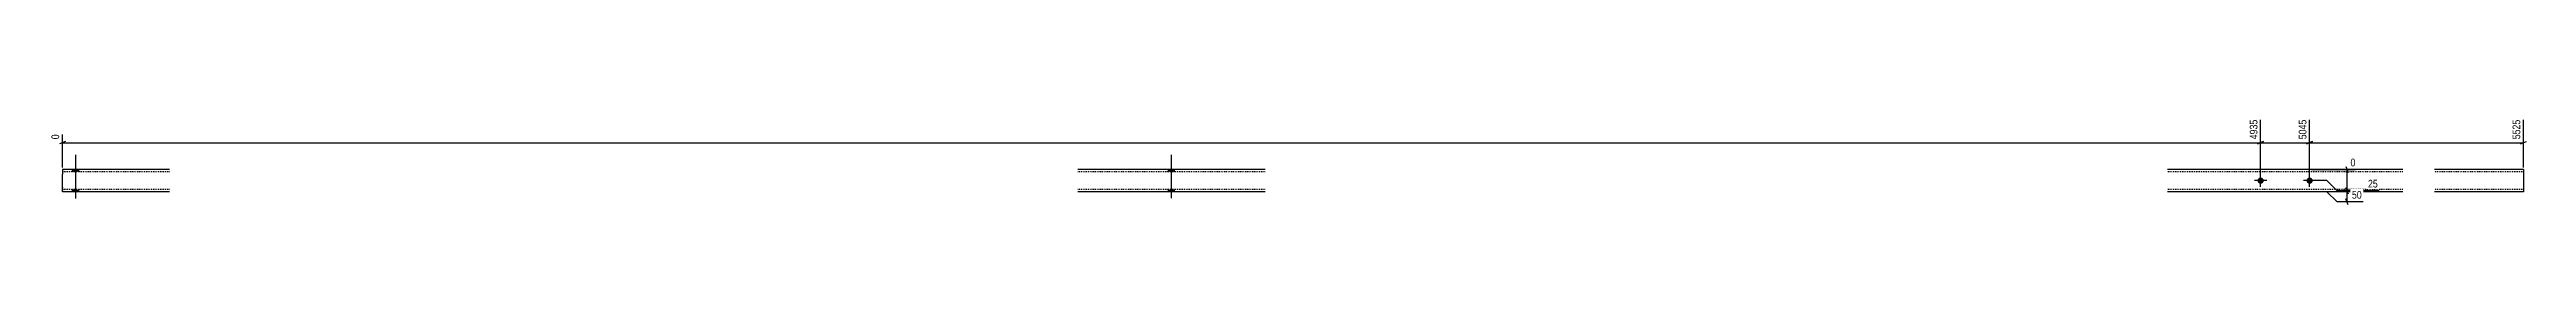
# Model space of a CAD drawing. Header units: millimetres. Extents: x 13 to 17739, y 10 to 233.
# Drawn here: x 12179 to 17739, y 14 to 208 of the extents above; entities that cross this region are included whole.
import ezdxf

# ---------------------------------------------------------------- set-up
doc = ezdxf.new("R2010")
doc.units = ezdxf.units.MM
doc.linetypes.add('DXK_LINE_DOT2', pattern=[3.9198, 1.9599, -1.9599])
doc.layers.add('MÅLSÆTNING', color=7, linetype='Continuous')
doc.layers.add('STÅL', color=7, linetype='Continuous')
doc.styles.add('Arial Narrow', font='ARIALN.TTF', dxfattribs={"height": 0.2})

msp = doc.modelspace()

# ---------------------------------------------------------------- hatches: boundary and pattern name
at = {"layer": 'STÅL', "linetype": 'Continuous'}
for points in [[(12244.7, 92.7), (12230.7, 92.7), (12230.7, 87.7), (12244.7, 87.7)], [(14704.7, 92.7), (14690.7, 92.7), (14690.7, 87.7), (14704.7, 87.7)], [(17142.7, 60.8, -1), (17142.7, 74.8, -1)], [(17252.7, 60.8, -1), (17252.7, 74.8, -1)], [(12244.7, 47.7), (12230.7, 47.7), (12230.7, 42.7), (12244.7, 42.7)], [(14704.7, 47.7), (14690.7, 47.7), (14690.7, 42.7), (14704.7, 42.7)]]:
    msp.add_hatch(color=3, dxfattribs=at).paths.add_polyline_path(points)

# ---------------------------------------------------------------- linework, layer by layer
at = {"layer": 'MÅLSÆTNING', "color": 7, "linetype": 'Continuous'}
for p, q in [((12207.7, 97.2), (12207.7, 171.4)), ((17142.7, 72.3), (17142.7, 204.3)), ((17252.7, 72.3), (17252.7, 204.3)), ((17252.7, 72.3), (17252.7, 204.3)), ((17732.7, 97.2), (17732.7, 204.3)), ((12214.5, 155.4), (12201, 150)), ((12207.7, 152.7), (17142.7, 152.7)), ((17136, 150), (17149.5, 155.4)), ((17259.5, 155.4), (17246, 150)), ((17246, 150), (17259.5, 155.4)), ((17252.7, 152.7), (17732.7, 152.7)), ((17726, 150), (17739.5, 155.4)), ((17257.2, 92.7), (17355.4, 92.7)), ((17291.7, 67.8), (17257.2, 67.8)), ((17291.7, 67.8), (17257.2, 67.8)), ((17314.2, 45.3), (17291.7, 67.8)), ((17314.2, 45.3), (17291.7, 67.8)), ((17334, 99.5), (17339.4, 86)), ((17336.7, 45.3), (17336.7, 92.7)), ((17291.7, 42.7), (17257.2, 42.7)), ((17314.2, 20.3), (17291.7, 42.7)), ((17408.9, 45.3), (17314.2, 45.3)), ((17408.9, 45.3), (17314.2, 45.3)), ((17372.9, 20.3), (17314.2, 20.3)), ((17339.4, 38.5), (17334, 52)), ((17334, 52), (17339.4, 38.5)), ((17339.4, 13.5), (17334, 27)), ((17336.7, 20.3), (17336.7, 45.3))]:
    msp.add_line(p, q, dxfattribs=at)
at = {"layer": 'STÅL', "color": 3, "linetype": 'Continuous'}
for p, q in [((12237.7, 28.2), (12237.7, 125.7)), ((14697.7, 28.3), (14697.7, 125.8)), ((12230.7, 87.7), (12230.7, 92.7)), ((12244.7, 87.7), (12244.7, 92.7)), ((14690.7, 87.7), (14690.7, 92.7)), ((14704.7, 87.7), (14704.7, 92.7)), ((17156.7, 67.8), (17128.7, 67.8)), ((17142.7, 53.8), (17142.7, 81.8)), ((17266.7, 67.8), (17238.7, 67.8)), ((17252.7, 53.8), (17252.7, 81.8)), ((12230.7, 42.7), (12230.7, 47.7)), ((12244.7, 42.7), (12244.7, 47.7)), ((14690.7, 42.7), (14690.7, 47.7)), ((14704.7, 42.7), (14704.7, 47.7))]:
    msp.add_line(p, q, dxfattribs=at)
at = {"layer": 'STÅL', "color": 2, "linetype": 'Continuous'}
for p, q in [((12207.7, 92.7), (12207.7, 82.7)), ((12448.1, 92.7), (12207.7, 92.7)), ((12207.7, 52.7), (12207.7, 82.7)), ((14908.1, 92.7), (14487.3, 92.7)), ((17461.7, 92.7), (16933.7, 92.7)), ((17732.7, 92.7), (17532.7, 92.7)), ((17732.7, 92.7), (17732.7, 92)), ((17732.7, 92), (17732.7, 42.7)), ((12207.7, 43.5), (12207.7, 52.7)), ((12207.7, 42.7), (12207.7, 43.5)), ((12448.1, 42.7), (12207.7, 42.7)), ((14908.1, 42.7), (14487.3, 42.7)), ((17461.7, 42.7), (16933.7, 42.7)), ((17732.7, 42.7), (17532.7, 42.7))]:
    msp.add_line(p, q, dxfattribs=at)
at = {"layer": 'STÅL', "color": 7, "linetype": 'DXK_LINE_DOT2'}
for p, q in [((12207.7, 92.7), (12207.7, 82.7)), ((12448.1, 87.7), (12207.7, 87.7)), ((14908.1, 87.7), (14487.3, 87.7)), ((17461.7, 87.7), (16933.7, 87.7)), ((17732.7, 87.7), (17532.7, 87.7)), ((17732.7, 92), (17732.7, 92.7)), ((12207.7, 52.7), (12207.7, 45.7)), ((12448.1, 47.7), (12207.7, 47.7)), ((14908.1, 47.7), (14487.3, 47.7)), ((17461.7, 47.7), (16933.7, 47.7)), ((17732.7, 47.7), (17532.7, 47.7))]:
    msp.add_line(p, q, dxfattribs=at)

# ---------------------------------------------------------------- next in the draw order: wipeouts: each hides what was drawn before it
at = {"color": 0, "linetype": 'Continuous'}
for points in [[(12204.1, 175), (12178.9, 175), (12178.9, 156.8), (12204.1, 156.8)], [(17139.1, 207.9), (17113.9, 207.9), (17113.9, 156.8), (17139.1, 156.8)], [(17729.1, 207.9), (17703.9, 207.9), (17703.9, 156.8), (17729.1, 156.8)], [(17359, 96.3), (17359, 121.5), (17340.8, 121.5), (17340.8, 96.3)]]:
    msp.add_wipeout(points, dxfattribs=at).dxf.layer = 'MÅLSÆTNING'

# ---------------------------------------------------------------- next in the draw order: linework, layer by layer
at = {"layer": 'MÅLSÆTNING', "color": 7, "linetype": 'Continuous'}
for p, q in [((17142.7, 72.3), (17142.7, 204.3)), ((17149.5, 155.4), (17136, 150)), ((17142.7, 152.7), (17252.7, 152.7))]:
    msp.add_line(p, q, dxfattribs=at)

# ---------------------------------------------------------------- next in the draw order: texts
at = {"layer": 'MÅLSÆTNING', "color": 3, "linetype": 'Continuous', "style": 'Arial Narrow'}
for s, height, p in [('0', 17.2, (12200.5, 160.4)), ('4935', 17.18, (17135.5, 160.4)), ('5525', 17.18, (17725.5, 160.4))]:
    msp.add_text(s, height=height, rotation=90.0002, dxfattribs=at).set_placement(p)
msp.add_text('0', height=17.2, dxfattribs=at).set_placement((17344.4, 99.9))

# ---------------------------------------------------------------- next in the draw order: wipeouts: each hides what was drawn before it
at = {"color": 0, "linetype": 'Continuous'}
for points in [[(17249.1, 207.9), (17223.9, 207.9), (17223.9, 156.8), (17249.1, 156.8)], [(17409.2, 48.9), (17409.2, 74.1), (17380.1, 74.1), (17380.1, 48.9)]]:
    msp.add_wipeout(points, dxfattribs=at).dxf.layer = 'MÅLSÆTNING'

# ---------------------------------------------------------------- next in the draw order: texts
at = {"layer": 'MÅLSÆTNING', "color": 3, "linetype": 'Continuous', "style": 'Arial Narrow'}
msp.add_text('5045', height=17.18, rotation=90.0002, dxfattribs=at).set_placement((17245.5, 160.4))

# ---------------------------------------------------------------- next in the draw order: wipeouts: each hides what was drawn before it
at = {"color": 0, "linetype": 'Continuous'}
msp.add_wipeout([(17373.2, 23.9), (17373.2, 49.1), (17344.1, 49.1), (17344.1, 23.9)], dxfattribs=at).dxf.layer = 'MÅLSÆTNING'

# ---------------------------------------------------------------- next in the draw order: texts
at = {"layer": 'MÅLSÆTNING', "color": 3, "linetype": 'Continuous', "style": 'Arial Narrow'}
for s, p in [('25', (17383.7, 52.5)), ('50', (17347.7, 27.5))]:
    msp.add_text(s, height=17.18, dxfattribs=at).set_placement(p)

doc.saveas('drawing.dxf')
